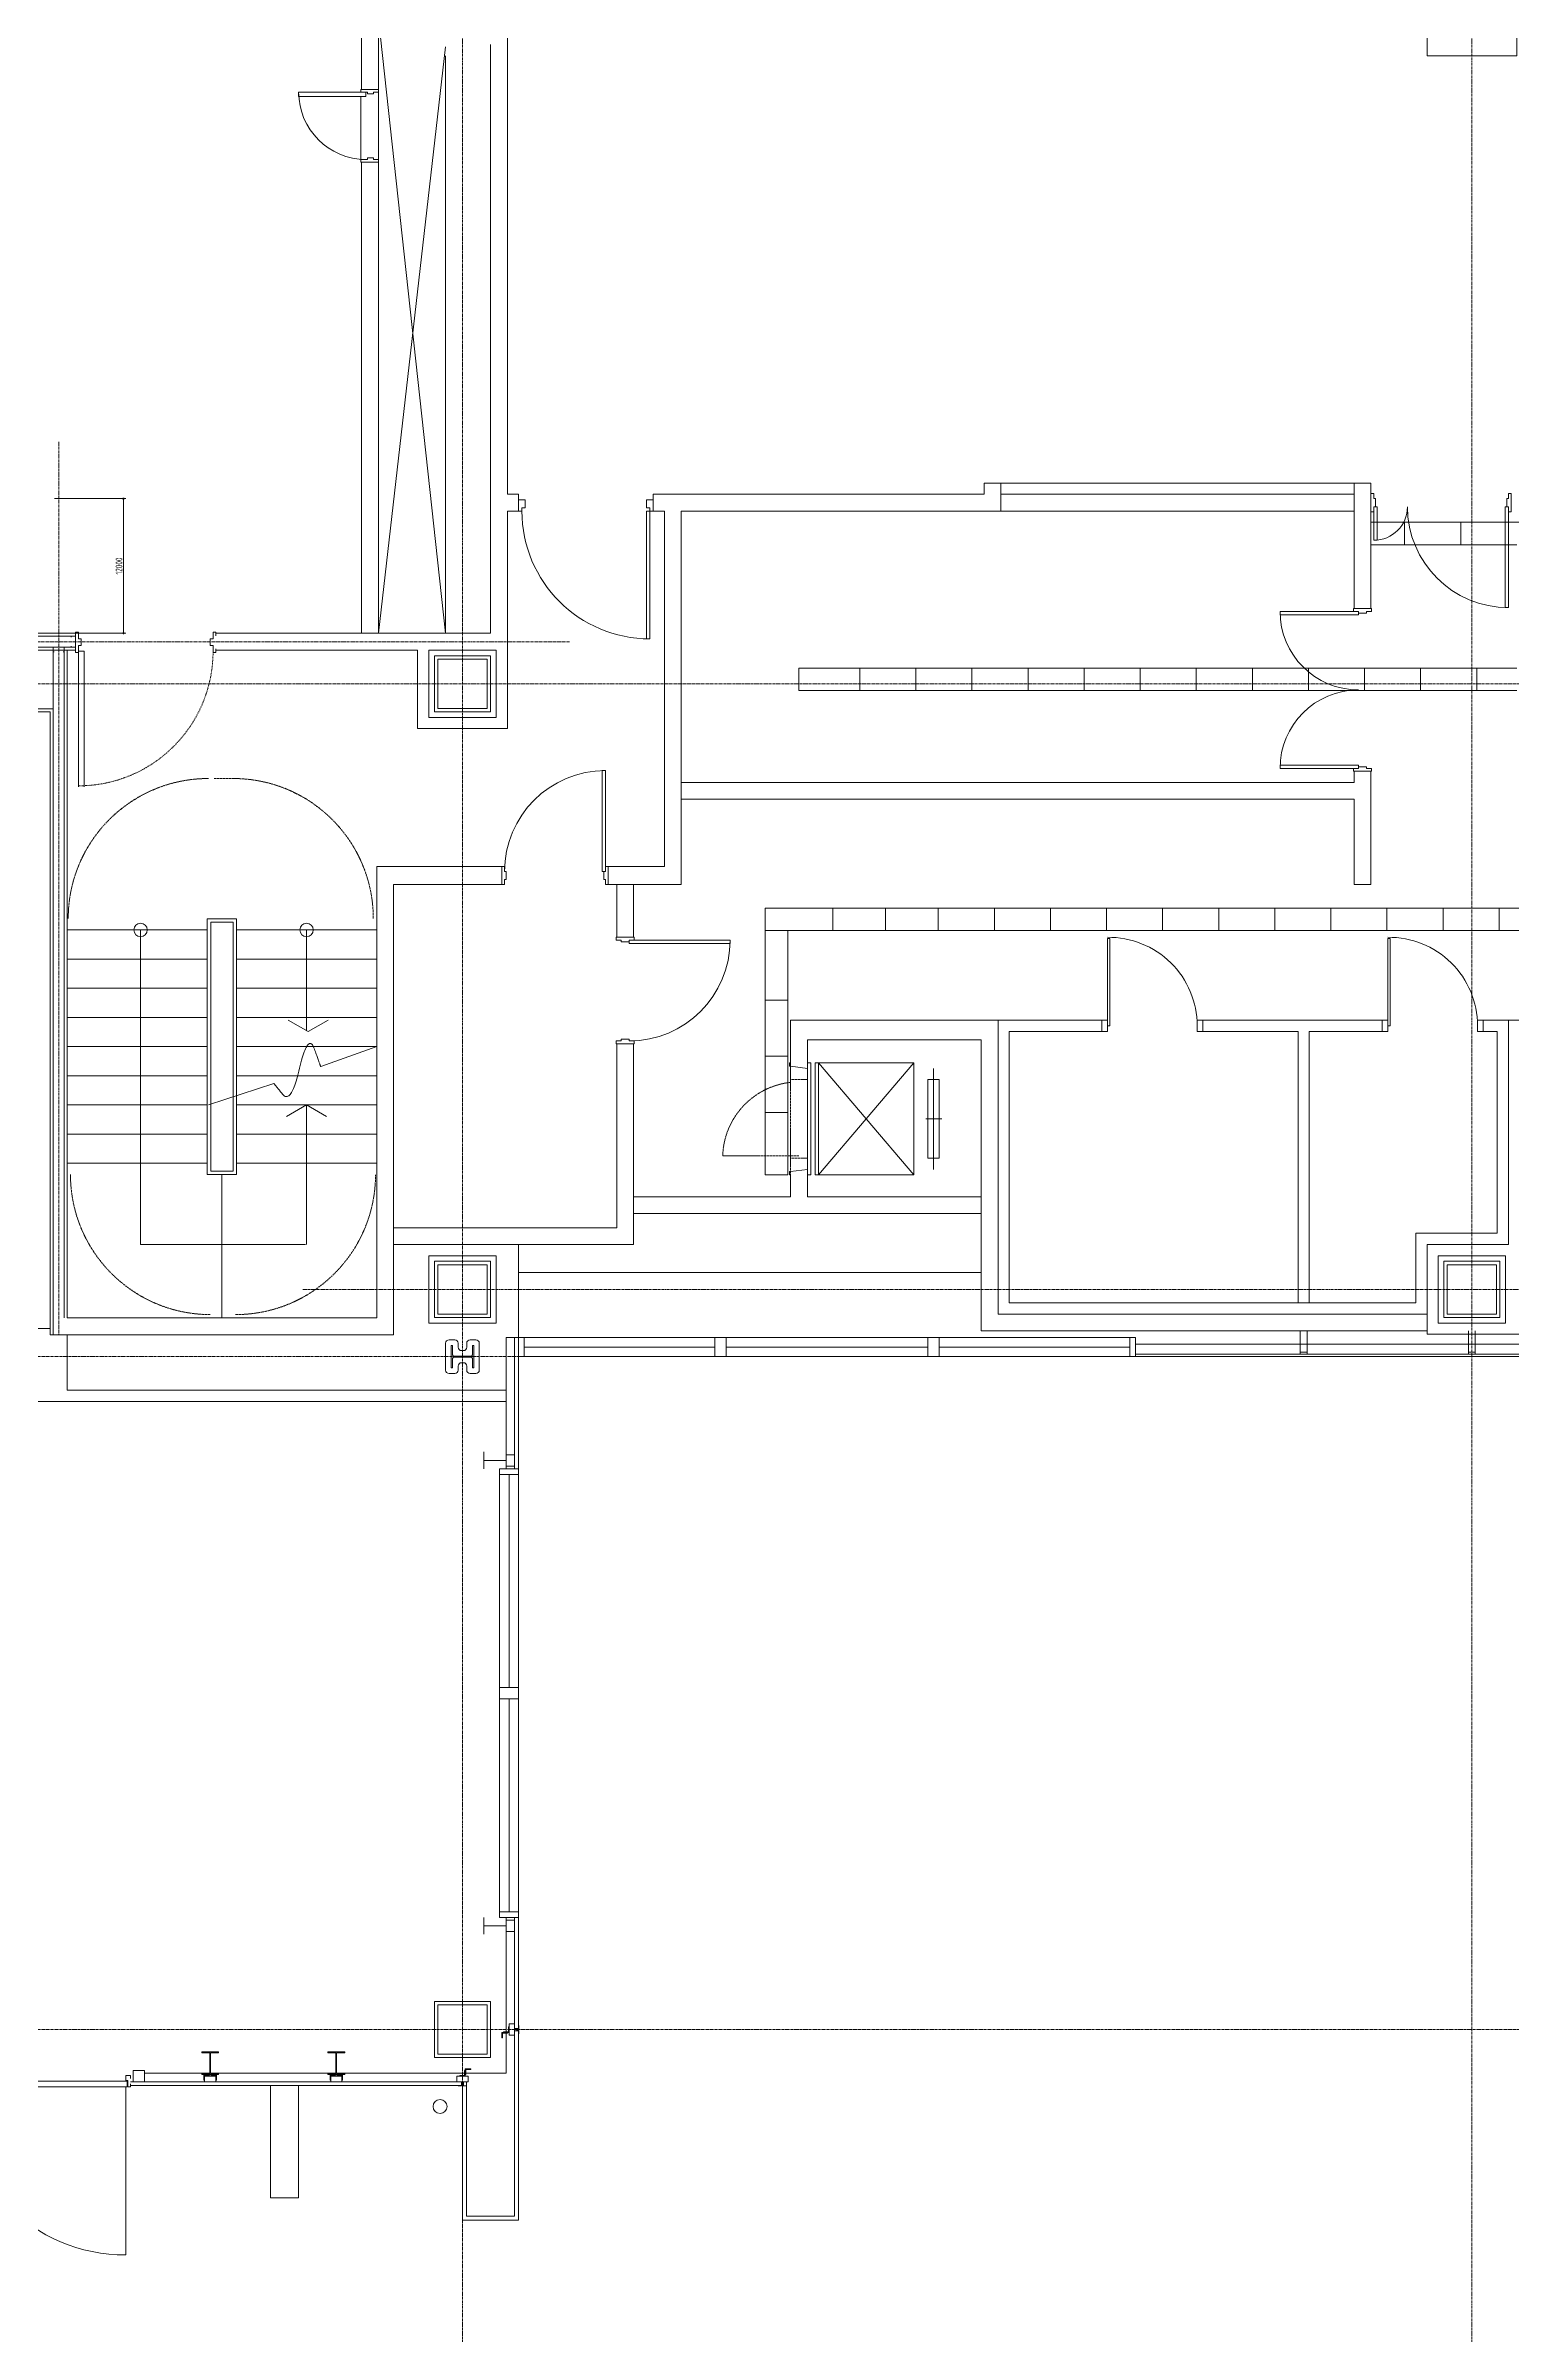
# Model space of a CAD drawing. Extents: x 73996 to 686888, y -9729 to 263202.
# Drawn here: x 513210 to 526276, y 178486 to 198891 of the extents above; entities that cross this region are included whole.
import ezdxf

# ---------------------------------------------------------------- set-up
doc = ezdxf.new("R2010")
doc.units = 0
doc.header["$LTSCALE"] = 20
for name, pattern in [('Data Center Layout_L20$0$CENTER', [2, 1.25, -0.25, 0.25, -0.25]), ('Data Center Layout_L20$0$HIDDENK1', [0.334, 0.167, -0.167]), ('Data Center Layout_L20$0$HIDDENK2', [0.5, 0.25, -0.25])]:
    doc.linetypes.add(name, pattern=pattern)
for name, color, linetype, lineweight in [('Data Center Layout_L20$0$ARC', 252, 'Continuous', 0), ('Data Center Layout_L20$0$H-SIN', 252, 'Data Center Layout_L20$0$CENTER', 9), ('Data Center Layout_L20$0$K-SIN', 252, 'Data Center Layout_L20$0$CENTER', 9), ('Data Center Layout_L20$0$STEEL1', 252, 'Continuous', 0), ('Data Center Layout_L20$0$SUGATA3', 252, 'Continuous', 0)]:
    doc.layers.add(name, color=color, linetype=linetype, lineweight=lineweight)
doc.layers.add('Data Center Layout_L20$0$MACHINE-DIM', color=252, linetype='Continuous')
doc.styles.add('Data Center Layout_L20$0$dim-txt', font='isocp.shx', dxfattribs={"width": 0.7, "bigfont": 'chineset.shx'})
doc.dimstyles.new('Data Center Layout_L20$0$ARCH-dim-200MM', dxfattribs={"dimscale": 200, "dimtxt": 0.3, "dimasz": 0.1, "dimexe": 0.1, "dimexo": 0.1, "dimgap": 0.05, "dimtad": 1, "dimdec": 0, "dimlfac": 10, "dimdsep": 46, "dimtxsty": 'Data Center Layout_L20$0$dim-txt', "dimblk": 'Data Center Layout_L20$0$_Dot', "dimcen": 2, "dimclrd": 256, "dimclre": 256, "dimclrt": 256, "dimadec": 0, "dimazin": 0, "dimtfac": 0.8, "dimtdec": 1, "dimtix": 1, "dimtmove": 2, "dimatfit": 3, "dimldrblk": 'Data Center Layout_L20$0$_ArchTick', "dimfxl": 1, "dimtvp": 1, "dimtolj": 1, "dimlwd": 13, "dimlwe": 9, "dimarcsym": 0})

# ---------------------------------------------------------------- blocks, each defined once
blk = doc.blocks.new('Data Center Layout_L20$0$_Dot')
at = {"layer": 'Data Center Layout_L20$0$MACHINE-DIM', "color": 0, "lineweight": -2}
blk.add_line((-0.5, 0), (-1, 0), dxfattribs=at)
at = {"layer": 'Data Center Layout_L20$0$MACHINE-DIM', "color": 0, "const_width": 0.5}
blk.add_lwpolyline([(-0.25, 0, 1), (0.25, 0, 1)], format="xyb", close=True, dxfattribs=at)
blk = doc.blocks.new('*D106')
at = {"layer": 'Data Center Layout_L20$0$STEEL1', "lineweight": 9, "transparency": 16777216}
for p, q in [((555304, 161696), (555938, 161696)), ((555304, 160496), (555938, 160496))]:
    blk.add_line(p, q, dxfattribs=at)
at = {"layer": 'Data Center Layout_L20$0$STEEL1', "lineweight": 13, "transparency": 16777216}
blk.add_line((555918, 161676), (555918, 160516), dxfattribs=at)
at = {"layer": 'DEFPOINTS', "color": 0, "transparency": 16777216}
for p in [(555284, 161696), (555284, 160496), (555918, 160496)]:
    blk.add_point(p, dxfattribs=at)
at = {"layer": 'Data Center Layout_L20$0$STEEL1', "lineweight": 13, "transparency": 16777216, "xscale": 20, "yscale": 20, "zscale": 20}
for p, rotation in [((555918, 161696), 90), ((555918, 160496), 270)]:
    blk.add_blockref('Data Center Layout_L20$0$_Dot', p, dxfattribs=dict(at, rotation=rotation))
at = {"layer": 'Data Center Layout_L20$0$STEEL1', "transparency": 16777216, "insert": (555878, 161096), "char_height": 60, "attachment_point": 5, "rotation": 90, "style": 'Data Center Layout_L20$0$dim-txt'}
blk.add_mtext('\\A1;12000', dxfattribs=at)
blk = doc.blocks.new('Data Center Layout_L20$0$_ArchTick')
at = {"layer": 'Data Center Layout_L20$0$MACHINE-DIM', "color": 0, "const_width": 0.15}
blk.add_lwpolyline([(-0.5, -0.5), (0.5, 0.5)], dxfattribs=at)
blk = doc.blocks.new('Data Center Layout_L20$0$A$C80dc7663')
at = {"layer": 'Data Center Layout_L20$0$ARC'}
for p, q in [((559340.24, 171645.59), (559340.24, 161735.59)), ((558040.24, 165973.59), (558040.24, 165345.59)), ((558190.24, 165973.59), (558190.24, 165345.59)), ((558190.24, 165973.59), (558790.24, 160495.59)), ((558790.24, 165723.49), (558190.24, 160495.59)), ((559190.24, 165745.59), (559190.24, 160495.59)), ((558790.24, 165645.59), (558790.24, 160495.59)), ((558190.24, 165345.59), (558040.24, 165345.59)), ((558192.74, 165320.59), (558192.74, 164720.59)), ((558034.74, 164720.59), (558034.74, 165280.59)), ((558190.24, 164695.59), (558040.24, 164695.59)), ((558040.24, 164695.59), (558040.24, 160495.59)), ((558190.24, 164695.59), (558190.24, 160495.59)), ((563590.24, 161835.59), (563590.24, 161735.59)), ((563740.24, 161835.59), (566890.24, 161835.59)), ((563740.24, 161835.59), (563740.24, 161585.59)), ((566890.24, 161835.59), (566890.24, 160715.59)), ((567040.24, 161835.59), (567040.24, 160715.59)), ((566890.24, 161735.59), (563740.24, 161735.59)), ((567040.24, 161600.59), (567040.24, 161720.59)), ((559340.24, 161585.59), (559340.24, 159645.59)), ((560740.24, 161585.59), (560740.24, 158415.59)), ((560890.24, 161585.59), (560890.24, 158255.59)), ((566890.24, 161585.59), (563740.24, 161585.59)), ((567040.24, 161485.59), (568540.24, 161485.59)), ((567040.24, 161285.59), (567040.24, 161485.59)), ((567340.24, 161285.59), (567340.24, 161485.59)), ((567840.24, 161285.59), (567840.24, 161485.59)), ((567040.24, 161285.59), (568340.24, 161285.59)), ((555491.54, 160470.59), (554815.24, 160470.59)), ((555491.54, 160505.59), (555516.54, 160505.59)), ((555491.54, 160325.59), (555491.54, 160505.59)), ((555491.54, 160495.59), (555491.54, 160345.59)), ((555516.54, 160445.59), (555516.54, 160505.59)), ((555516.54, 160445.59), (555541.54, 160445.59)), ((555541.54, 160385.59), (555541.54, 160445.59)), ((556716.54, 160445.59), (556691.54, 160445.59)), ((556691.54, 160385.59), (556691.54, 160445.59)), ((556716.54, 160445.59), (556716.54, 160505.59)), ((556741.54, 160505.59), (556716.54, 160505.59)), ((556741.54, 160473.59), (556741.54, 160505.59)), ((556741.54, 160495.59), (559190.24, 160495.59)), ((555491.54, 160370.59), (554780.24, 160370.59)), ((554780.24, 160345.59), (555491.54, 160345.59)), ((555290.24, 160370.59), (555290.24, 154240.59)), ((555390.24, 160370.59), (555390.24, 154390.59)), ((555415.24, 160345.59), (555415.24, 154390.59)), ((555491.54, 160325.59), (555516.54, 160325.59)), ((555516.54, 160385.59), (555541.54, 160385.59)), ((555516.54, 160325.59), (555516.54, 160385.59)), ((555516.54, 160375.59), (555516.54, 159125.59)), ((555566.54, 160335.59), (555516.54, 160335.59)), ((555566.54, 160335.59), (555566.54, 159126.55)), ((556716.54, 160385.59), (556691.54, 160385.59)), ((556716.54, 160325.59), (556716.54, 160385.59)), ((556741.54, 160325.59), (556716.54, 160325.59)), ((556741.54, 160325.59), (556741.54, 160357.59)), ((556741.54, 160345.59), (558540.24, 160345.59)), ((558540.24, 159645.59), (558540.24, 160345.59)), ((568340.24, 160184.77), (561940.24, 160184.77)), ((561940.24, 159984.77), (561940.24, 160184.77)), ((562482.81, 159984.77), (562482.81, 160184.77)), ((562982.81, 159984.77), (562982.81, 160184.77)), ((563482.81, 159984.77), (563482.81, 160184.77)), ((563982.81, 159984.77), (563982.81, 160184.77)), ((564482.81, 159984.77), (564482.81, 160184.77)), ((564982.81, 159984.77), (564982.81, 160184.77)), ((565482.81, 159984.77), (565482.81, 160184.77)), ((565982.81, 159984.77), (565982.81, 160184.77)), ((566482.81, 159984.77), (566482.81, 160184.77)), ((566982.81, 159984.77), (566982.81, 160184.77)), ((567482.81, 159984.77), (567482.81, 160184.77)), ((567982.81, 159984.77), (567982.81, 160184.77)), ((561940.24, 159984.77), (568340.24, 159984.77)), ((555265.24, 159795.59), (554790.24, 159795.59)), ((555290.24, 159820.59), (554815.24, 159820.59)), ((555265.24, 159795.59), (555265.24, 154240.59)), ((558540.24, 159645.59), (559280.24, 159645.59)), ((559340.24, 159645.59), (558540.24, 159645.59)), ((566890.24, 159265.59), (566890.24, 159165.59)), ((567040.24, 159265.59), (567040.24, 158255.59)), ((566890.24, 159015.59), (566890.24, 158255.59)), ((558175.24, 158415.59), (558175.24, 154390.59)), ((559290.24, 158415.59), (558175.24, 158415.59)), ((559290.24, 158275.59), (559290.24, 158395.59)), ((560240.24, 158415.59), (560240.24, 158255.59)), ((560740.24, 158415.59), (560240.24, 158415.59)), ((558325.24, 158255.59), (558325.24, 154240.59)), ((559290.24, 158255.59), (558325.24, 158255.59)), ((560890.24, 158255.59), (560240.24, 158255.59)), ((560315.24, 158255.59), (560315.24, 157785.59)), ((560465.24, 158255.59), (560465.24, 157785.59)), ((566890.24, 158255.59), (567040.24, 158255.59)), ((575853.01, 158045.59), (561640.24, 158045.59)), ((561640.24, 155665.59), (561640.24, 158045.59)), ((562242.5, 157845.59), (562242.5, 158045.59)), ((562712.65, 158045.59), (562712.65, 157845.59)), ((563182.81, 157845.59), (563182.81, 158045.59)), ((563682.81, 157845.59), (563682.81, 158045.59)), ((564182.81, 157845.59), (564182.81, 158045.59)), ((564682.81, 157845.59), (564682.81, 158045.59)), ((565182.81, 157845.59), (565182.81, 158045.59)), ((565682.81, 157845.59), (565682.81, 158045.59)), ((566182.81, 157845.59), (566182.81, 158045.59)), ((566682.81, 157845.59), (566682.81, 158045.59)), ((567182.81, 157845.59), (567182.81, 158045.59)), ((567682.81, 157845.59), (567682.81, 158045.59)), ((568182.81, 157845.59), (568182.81, 158045.59)), ((560465.24, 157785.59), (560315.24, 157785.59)), ((561640.24, 157845.59), (575653.01, 157845.59)), ((561840.24, 155665.59), (561840.24, 157845.59)), ((561640.24, 157223.5), (561840.24, 157223.5)), ((561640.24, 157223.5), (561840.24, 157223.5)), ((561865.24, 157045.59), (564640.24, 157045.59)), ((563815.24, 156945.59), (564640.24, 156945.59)), ((564640.24, 157045.59), (564640.24, 156945.59)), ((565540.24, 157045.59), (565540.24, 156945.59)), ((565540.24, 157045.59), (567140.24, 157045.59)), ((565540.24, 156945.59), (566390.24, 156945.59)), ((566490.24, 156945.59), (566490.24, 154525.59)), ((566490.24, 156945.59), (567140.24, 156945.59)), ((567140.24, 156945.59), (567140.24, 157045.59)), ((568040.24, 156945.59), (568040.24, 157045.59)), ((568040.24, 157045.59), (568840.24, 157045.59)), ((568040.24, 156945.59), (568165.24, 156945.59)), ((568165.24, 156945.59), (568165.24, 155145.59)), ((568265.24, 157045.59), (568265.24, 155045.59)), ((560315.24, 156835.59), (560315.24, 155195.59)), ((560330.24, 156835.59), (560450.24, 156835.59)), ((560465.24, 156835.59), (560465.24, 155045.59)), ((561640.24, 156723.5), (561840.24, 156723.5)), ((562015.24, 156665.59), (562015.24, 155665.59)), ((562015.24, 155715.59), (562015.24, 156615.59)), ((562115.24, 156665.59), (562965.24, 155665.59)), ((562965.24, 156665.59), (562115.24, 155665.59)), ((561640.24, 156223.5), (561840.24, 156223.5)), ((561840.24, 155665.59), (561640.24, 155665.59)), ((558325.24, 155195.59), (560315.24, 155195.59)), ((567440.24, 155145.59), (568165.24, 155145.59)), ((567440.24, 154525.59), (567440.24, 155145.59)), ((558325.24, 155045.59), (559440.24, 155045.59)), ((558325.24, 155045.59), (560465.24, 155045.59)), ((559440.24, 153045.59), (559440.24, 155045.59)), ((567540.24, 155045.59), (568265.24, 155045.59)), ((567540.24, 154245.59), (567540.24, 155045.59)), ((563565.24, 154795.59), (559440.24, 154795.59)), ((563565.24, 154795.59), (559440.24, 154795.59)), ((555265.24, 154295.59), (554790.24, 154295.59)), ((558175.24, 154390.59), (555415.24, 154390.59)), ((566470.24, 154275.59), (566410.24, 154275.59)), ((566410.24, 154275.59), (566410.24, 154066.59)), ((566470.24, 154275.59), (566470.24, 154066.59)), ((567910.24, 154275.59), (567910.24, 154066.59)), ((567970.24, 154275.59), (567970.24, 154066.59)), ((558325.24, 154240.59), (555265.24, 154240.59)), ((555415.24, 154240.59), (555415.24, 153745.59)), ((558790.24, 154165.59), (558790.24, 153925.59)), ((558820.24, 154195.59), (558872.24, 154195.59)), ((558840.24, 154145.59), (558840.24, 153945.59)), ((558840.24, 154145.59), (558852.24, 154145.59)), ((558852.24, 154145.59), (558852.24, 154062.59)), ((558902.24, 154165.59), (558902.24, 154129.59)), ((558932.24, 154099.59), (558948.24, 154099.59)), ((558978.24, 154165.59), (558978.24, 154129.59)), ((559008.24, 154195.59), (559060.24, 154195.59)), ((559028.24, 154145.59), (559028.24, 154062.59)), ((559028.24, 154145.59), (559040.24, 154145.59)), ((559040.24, 154145.59), (559040.24, 153945.59)), ((559090.24, 154165.59), (559090.24, 153925.59)), ((559330.24, 153045.59), (559330.24, 154215.59)), ((559440.24, 154215.59), (559330.24, 154215.59)), ((559440.24, 154215.59), (559330.24, 154215.59)), ((559405.24, 153045.59), (559405.24, 154215.59)), ((559440.24, 154215.59), (564940.24, 154215.59)), ((559490.24, 154215.59), (559490.24, 154045.59)), ((559490.24, 154130.59), (561190.24, 154130.59)), ((561190.24, 154215.59), (561190.24, 154045.59)), ((561290.24, 154215.59), (561290.24, 154045.59)), ((561290.24, 154130.59), (563090.24, 154130.59)), ((563090.24, 154215.59), (563090.24, 154045.59)), ((563190.24, 154215.59), (563190.24, 154045.59)), ((563190.24, 154130.59), (564890.24, 154130.59)), ((564890.24, 154215.59), (564890.24, 154045.59)), ((564940.24, 154215.59), (564940.24, 154045.59)), ((564940.24, 154155.59), (577430.24, 154155.59)), ((566470.24, 154155.59), (566410.24, 154155.59)), ((566470.24, 154085.59), (566410.24, 154085.59)), ((566470.24, 154066.59), (566410.24, 154066.59)), ((568415.24, 154245.59), (567540.24, 154245.59)), ((567910.24, 154155.59), (567970.24, 154155.59)), ((567910.24, 154085.59), (567970.24, 154085.59)), ((567910.24, 154066.59), (567970.24, 154066.59)), ((558820.24, 153895.59), (558872.24, 153895.59)), ((558840.24, 153945.59), (558852.24, 153945.59)), ((558852.24, 154028.59), (558852.24, 153945.59)), ((558865.24, 154049.59), (559015.24, 154049.59)), ((558865.24, 154041.59), (559015.24, 154041.59)), ((558902.24, 153961.59), (558902.24, 153925.59)), ((558932.24, 153991.59), (558948.24, 153991.59)), ((558978.24, 153961.59), (558978.24, 153925.59)), ((559008.24, 153895.59), (559060.24, 153895.59)), ((559028.24, 154028.59), (559028.24, 153945.59)), ((559028.24, 153945.59), (559040.24, 153945.59)), ((559440.24, 154045.59), (564940.24, 154045.59)), ((577540.24, 154045.59), (564940.24, 154045.59)), ((559330.24, 153745.59), (555415.24, 153745.59)), ((555265.24, 153645.59), (554790.24, 153645.59)), ((559330.24, 153645.59), (555265.24, 153645.59)), ((559130.24, 153045.59), (559130.24, 153195.59)), ((559330.24, 153120.59), (559130.24, 153120.59)), ((559270.24, 153045.59), (559440.24, 153045.59)), ((559270.24, 153045.59), (559440.24, 153045.59)), ((559270.24, 153045.59), (559440.24, 153045.59)), ((559270.24, 149045.59), (559270.24, 153045.59)), ((559330.24, 153045.59), (559330.24, 153195.59)), ((559440.24, 149045.59), (559440.24, 153045.59)), ((559270.24, 152995.59), (559440.24, 152995.59)), ((559355.24, 151095.59), (559355.24, 152995.59)), ((559270.24, 151095.59), (559440.24, 151095.59)), ((559270.24, 150995.59), (559440.24, 150995.59)), ((559355.24, 149095.59), (559355.24, 150995.59)), ((559130.24, 149045.59), (559130.24, 148895.59)), ((559130.24, 149045.59), (559130.24, 148895.59)), ((559330.24, 148970.59), (559130.24, 148970.59)), ((559330.24, 148970.59), (559130.24, 148970.59)), ((559270.24, 149095.59), (559440.24, 149095.59)), ((559270.24, 149095.59), (559440.24, 149095.59)), ((559270.24, 149045.59), (559440.24, 149045.59)), ((559270.24, 149045.59), (559440.24, 149045.59)), ((559330.24, 149045.59), (559330.24, 148895.59)), ((559330.24, 149045.59), (559330.24, 148895.59)), ((559405.24, 149045.59), (559405.24, 146380.59)), ((555940.24, 146035.59), (555940.24, 147535.59)), ((558975.24, 147580.59), (555980.24, 147580.59)), ((558940.24, 147545.59), (555980.24, 147545.59)), ((558940.24, 147545.59), (558390.24, 147545.59)), ((558940.24, 146345.59), (558940.24, 147545.59)), ((558975.24, 146380.59), (558975.24, 147580.59)), ((559440.24, 146345.59), (558940.24, 146345.59)), ((559405.24, 146380.59), (558975.24, 146380.59))]:
    blk.add_line(p, q, dxfattribs=at)
at = {"layer": 'Data Center Layout_L20$0$ARC', "linetype": 'Continuous'}
for p, q in [((563740.24, 161835.59), (563590.24, 161835.59)), ((567040.24, 161835.59), (566890.24, 161835.59)), ((559440.24, 161735.59), (559340.24, 161735.59)), ((559440.24, 161735.59), (559340.24, 161735.59)), ((559440.24, 161735.59), (559440.24, 161585.59)), ((560640.24, 161735.59), (560640.24, 161585.59)), ((563590.24, 161735.59), (560640.24, 161735.59)), ((559470.24, 161585.59), (559340.24, 161585.59)), ((559440.24, 161585.59), (559340.24, 161585.59)), ((560580.24, 161585.59), (560580.24, 160445.59)), ((560610.24, 161585.59), (560580.24, 161585.59)), ((560610.24, 160445.59), (560610.24, 161585.59)), ((560740.24, 161585.59), (560640.24, 161585.59)), ((563740.24, 161585.59), (560890.24, 161585.59)), ((567040.24, 160715.59), (566890.24, 160715.59)), ((555491.54, 160495.59), (554790.24, 160495.59)), ((566890.24, 159165.59), (560890.24, 159165.59)), ((567040.24, 159265.59), (566890.24, 159265.59)), ((566890.24, 159015.59), (560890.24, 159015.59)), ((561865.24, 157045.59), (561865.24, 156665.59)), ((563715.24, 154425.59), (563715.24, 157045.59)), ((563815.24, 154525.59), (563815.24, 156945.59)), ((566390.24, 154525.59), (566390.24, 156945.59)), ((562015.24, 156615.59), (562015.24, 156870.59)), ((562015.24, 156870.59), (563565.24, 156870.59)), ((563565.24, 154275.59), (563565.24, 156870.59)), ((561865.24, 156635.59), (562015.24, 156615.59)), ((562015.24, 156615.59), (562015.24, 156615.59)), ((563140.24, 156615.59), (563140.24, 155715.59)), ((563071.24, 156165.59), (563215.24, 156165.59)), ((561865.24, 155695.59), (562015.24, 155715.59)), ((561865.24, 155665.59), (561865.24, 155470.59)), ((560465.24, 155470.59), (561865.24, 155470.59)), ((560465.24, 155320.59), (563565.24, 155320.59)), ((562015.24, 155470.59), (563565.24, 155470.59)), ((563815.24, 154525.59), (567440.24, 154525.59)), ((563565.24, 154275.59), (567540.24, 154275.59)), ((563715.24, 154425.59), (567540.24, 154425.59)), ((577519.24, 154066.59), (564940.24, 154066.59)), ((559270.24, 153045.59), (559440.24, 153045.59)), ((559270.24, 149045.59), (559440.24, 149045.59)), ((559270.24, 149045.59), (559440.24, 149045.59)), ((559440.24, 146345.59), (559440.24, 149045.59))]:
    blk.add_line(p, q, dxfattribs=at)
at = {"layer": 'Data Center Layout_L20$0$ARC', "linetype": 'Data Center Layout_L20$0$HIDDENK1'}
for p, q in [((561865.24, 156665.59), (561865.24, 155665.59)), ((562015.24, 156515.59), (561865.24, 156515.59)), ((562015.24, 156665.59), (562015.24, 155665.59)), ((561940.24, 155835.59), (561260.54, 155835.59)), ((562015.24, 155815.59), (561865.24, 155815.59))]:
    blk.add_line(p, q, dxfattribs=at)
at = {"layer": 'Data Center Layout_L20$0$ARC'}
for points in [[(568340.24, 166105.59), (568340.24, 165645.59), (567540.24, 165645.59), (567540.24, 166445.59)], [(558160.74, 164695.59), (558192.74, 164695.59), (558192.74, 164720.59), (558147.74, 164720.59), (558147.74, 164735.59), (558092.74, 164735.59), (558092.74, 164720.59), (558034.74, 164720.59), (558034.74, 164695.59), (558066.74, 164695.59)], [(567040.24, 161741.59), (567065.24, 161741.59), (567065.24, 161696.59), (567080.24, 161696.59), (567080.24, 161624.59), (567065.24, 161624.59), (567065.24, 161579.59), (567040.24, 161579.59), (567040.24, 161741.59)], [(568290.24, 161741.59), (568265.24, 161741.59), (568265.24, 161696.59), (568250.24, 161696.59), (568250.24, 161624.59), (568265.24, 161624.59), (568265.24, 161579.59), (568290.24, 161579.59), (568290.24, 161741.59)], [(567046.24, 160715.59), (567046.24, 160690.59), (567001.24, 160690.59), (567001.24, 160675.59), (566929.24, 160675.59), (566929.24, 160690.59), (566884.24, 160690.59), (566884.24, 160715.59), (567046.24, 160715.59)], [(555451.54, 160460.59), (555451.54, 160470.59), (555491.54, 160470.59), (555491.54, 160370.59), (555451.54, 160370.59), (555451.54, 160380.59)], [(555300.24, 160330.59), (555290.24, 160330.59), (555290.24, 160370.59), (555390.24, 160370.59), (555390.24, 160330.59), (555380.24, 160330.59)], [(567046.24, 159265.59), (567046.24, 159290.59), (567001.24, 159290.59), (567001.24, 159305.59), (566929.24, 159305.59), (566929.24, 159290.59), (566884.24, 159290.59), (566884.24, 159265.59), (567046.24, 159265.59)], [(559290.24, 158254.59), (559315.24, 158254.59), (559315.24, 158299.59), (559330.24, 158299.59), (559330.24, 158371.59), (559315.24, 158371.59), (559315.24, 158416.59), (559290.24, 158416.59), (559290.24, 158254.59)], [(560240.24, 158254.59), (560215.24, 158254.59), (560215.24, 158299.59), (560200.24, 158299.59), (560200.24, 158371.59), (560215.24, 158371.59), (560215.24, 158416.59), (560240.24, 158416.59), (560240.24, 158254.59)], [(560309.24, 157785.59), (560309.24, 157760.59), (560354.24, 157760.59), (560354.24, 157745.59), (560426.24, 157745.59), (560426.24, 157760.59), (560471.24, 157760.59), (560471.24, 157785.59), (560309.24, 157785.59)], [(560309.24, 156835.59), (560309.24, 156860.59), (560354.24, 156860.59), (560354.24, 156875.59), (560426.24, 156875.59), (560426.24, 156860.59), (560471.24, 156860.59), (560471.24, 156835.59), (560309.24, 156835.59)], [(559442.24, 148083.09), (559442.24, 148053.09), (559426.24, 148053.09), (559426.24, 148038.09), (559442.24, 148038.09), (559442.24, 148008.09)], [(555980.24, 147560.59), (555980.24, 147535.59), (555955.24, 147535.59), (555955.24, 147590.59), (555940.24, 147590.59), (555940.24, 147635.59), (555980.24, 147635.59), (555980.24, 147610.59)], [(558902.74, 147543.59), (558932.74, 147543.59), (558932.74, 147559.59), (558947.74, 147559.59), (558947.74, 147543.59), (558977.74, 147543.59)]]:
    blk.add_lwpolyline(points, dxfattribs=at)
at = {"layer": 'Data Center Layout_L20$0$ARC', "linetype": 'Continuous'}
for points in [[(558079.74, 165320.59), (558079.74, 165280.59), (557479.74, 165280.59), (557479.74, 165320.59)], [(559440.24, 161585.59), (559470.24, 161585.59), (559470.24, 161615.59), (559500.24, 161615.59), (559500.24, 161685.59), (559440.24, 161685.59)], [(560640.24, 161585.59), (560610.24, 161585.59), (560610.24, 161615.59), (560580.24, 161615.59), (560580.24, 161685.59), (560640.24, 161685.59)], [(563190.24, 156515.59), (563190.24, 155815.59), (563090.24, 155815.59), (563090.24, 156515.59), (563190.24, 156515.59)], [(557227.74, 147545.59), (557227.74, 146545.59), (557477.74, 146545.59), (557477.74, 147545.59)]]:
    blk.add_lwpolyline(points, close=True, dxfattribs=at)
at = {"layer": 'Data Center Layout_L20$0$ARC'}
for points in [[(558160.74, 165345.59), (558192.74, 165345.59), (558192.74, 165320.59), (558147.74, 165320.59), (558147.74, 165305.59), (558092.74, 165305.59), (558092.74, 165320.59), (558034.74, 165320.59), (558034.74, 165345.59), (558066.74, 165345.59)], [(567065.24, 161324.59), (567095.24, 161324.59), (567095.24, 161624.59), (567065.24, 161624.59)], [(568265.24, 160724.59), (568235.24, 160724.59), (568235.24, 161624.59), (568265.24, 161624.59)], [(566229.24, 160690.59), (566229.24, 160660.59), (566929.24, 160660.59), (566929.24, 160690.59)], [(558640.24, 160345.59), (559240.24, 160345.59), (559240.24, 159745.59), (558640.24, 159745.59)], [(558690.24, 159795.59), (558690.24, 160295.59), (559190.24, 160295.59), (559190.24, 159795.59)], [(558720.24, 159825.59), (558720.24, 160265.59), (559160.24, 160265.59), (559160.24, 159825.59)], [(560215.24, 159271.59), (560185.24, 159271.59), (560185.24, 158371.59), (560215.24, 158371.59)], [(566229.24, 159290.59), (566229.24, 159320.59), (566929.24, 159320.59), (566929.24, 159290.59)], [(561326.24, 157760.59), (561326.24, 157730.59), (560426.24, 157730.59), (560426.24, 157760.59)], [(562045.24, 155665.59), (562045.24, 156665.59), (562015.24, 156665.59), (562015.24, 155665.59)], [(562115.24, 155665.59), (562115.24, 156665.59), (562085.24, 156665.59), (562085.24, 155665.59)], [(562115.24, 156665.59), (562965.24, 156665.59), (562965.24, 155665.59), (562115.24, 155665.59), (562115.24, 156665.59)], [(558640.24, 154945.59), (559240.24, 154945.59), (559240.24, 154345.59), (558640.24, 154345.59)], [(558690.24, 154395.59), (558690.24, 154895.59), (559190.24, 154895.59), (559190.24, 154395.59)], [(567640.24, 154945.59), (568240.24, 154945.59), (568240.24, 154345.59), (567640.24, 154345.59)], [(567690.24, 154395.59), (567690.24, 154895.59), (568190.24, 154895.59), (568190.24, 154395.59)], [(558720.24, 154425.59), (558720.24, 154865.59), (559160.24, 154865.59), (559160.24, 154425.59)], [(567720.24, 154425.59), (567720.24, 154865.59), (568160.24, 154865.59), (568160.24, 154425.59)], [(559330.24, 153070.59), (559405.24, 153070.59), (559405.24, 153170.59), (559330.24, 153170.59)], [(559330.24, 149020.59), (559405.24, 149020.59), (559405.24, 148920.59), (559330.24, 148920.59)], [(559330.24, 149020.59), (559405.24, 149020.59), (559405.24, 148920.59), (559330.24, 148920.59)], [(558690.24, 147795.59), (558690.24, 148295.59), (559190.24, 148295.59), (559190.24, 147795.59)], [(558720.24, 147825.59), (558720.24, 148265.59), (559160.24, 148265.59), (559160.24, 147825.59)], [(559340.24, 148020.59), (559290.24, 148020.59), (559290.24, 147970.59), (559296.24, 147970.59), (559296.24, 148014.59), (559340.24, 148014.59)], [(559355.24, 148070.59), (559355.24, 148020.59), (559305.24, 148020.59), (559305.24, 148026.59), (559349.24, 148026.59), (559349.24, 148070.59)], [(559355.24, 148095.59), (559355.24, 147995.59), (559405.24, 147995.59), (559405.24, 148095.59)], [(559440.24, 148055.59), (559440.24, 148035.59), (559405.24, 148035.59), (559405.24, 148055.59)], [(556765.24, 147645.59), (556615.24, 147645.59), (556615.24, 147654.59), (556687.24, 147654.59), (556687.24, 147836.59), (556615.24, 147836.59), (556615.24, 147845.59), (556765.24, 147845.59), (556765.24, 147836.59), (556693.24, 147836.59), (556693.24, 147654.59), (556765.24, 147654.59)], [(557890.24, 147645.59), (557740.24, 147645.59), (557740.24, 147654.59), (557812.24, 147654.59), (557812.24, 147836.59), (557740.24, 147836.59), (557740.24, 147845.59), (557890.24, 147845.59), (557890.24, 147836.59), (557818.24, 147836.59), (557818.24, 147654.59), (557890.24, 147654.59)], [(555950.24, 147535.59), (554440.24, 147535.59), (554440.24, 147585.59), (555950.24, 147585.59)], [(556105.24, 147680.59), (556005.24, 147680.59), (556005.24, 147580.59), (556105.24, 147580.59)], [(556634.24, 147595.59), (556634.24, 147645.59), (556684.24, 147645.59), (556684.24, 147639.59), (556640.24, 147639.59), (556640.24, 147595.59)], [(556740.24, 147630.59), (556640.24, 147630.59), (556640.24, 147580.59), (556740.24, 147580.59)], [(556746.24, 147595.59), (556746.24, 147645.59), (556696.24, 147645.59), (556696.24, 147639.59), (556740.24, 147639.59), (556740.24, 147595.59)], [(557759.24, 147595.59), (557759.24, 147645.59), (557809.24, 147645.59), (557809.24, 147639.59), (557765.24, 147639.59), (557765.24, 147595.59)], [(557865.24, 147630.59), (557765.24, 147630.59), (557765.24, 147580.59), (557865.24, 147580.59)], [(557871.24, 147595.59), (557871.24, 147645.59), (557821.24, 147645.59), (557821.24, 147639.59), (557865.24, 147639.59), (557865.24, 147595.59)], [(558890.24, 147630.59), (558990.24, 147630.59), (558990.24, 147580.59), (558890.24, 147580.59)], [(558915.24, 147630.59), (558965.24, 147630.59), (558965.24, 147680.59), (558959.24, 147680.59), (558959.24, 147636.59), (558915.24, 147636.59)], [(558930.24, 147545.59), (558950.24, 147545.59), (558950.24, 147580.59), (558930.24, 147580.59)], [(558965.24, 147645.59), (558965.24, 147695.59), (559015.24, 147695.59), (559015.24, 147689.59), (558971.24, 147689.59), (558971.24, 147645.59)]]:
    blk.add_lwpolyline(points, close=True, dxfattribs=at)
at = {"layer": 'Data Center Layout_L20$0$ARC', "extrusion": (0, 0, -1)}
for points in [[(-564690.24, 157774.54), (-564711.29, 157774.54), (-564711.29, 156995.59), (-564690.24, 156995.59)], [(-567190.24, 157774.54), (-567211.29, 157774.54), (-567211.29, 156995.59), (-567190.24, 156995.59)], [(-564640.24, 156945.59), (-564690.24, 156945.59), (-564690.24, 157045.59), (-564640.24, 157045.59)], [(-565490.24, 156945.59), (-565540.24, 156945.59), (-565540.24, 157045.59), (-565490.24, 157045.59)], [(-567140.24, 156945.59), (-567190.24, 156945.59), (-567190.24, 157045.59), (-567140.24, 157045.59)], [(-567990.24, 156945.59), (-568040.24, 156945.59), (-568040.24, 157045.59), (-567990.24, 157045.59)]]:
    blk.add_lwpolyline(points, close=True, dxfattribs=at)
at = {"layer": 'Data Center Layout_L20$0$ARC', "linetype": 'Continuous'}
for points in [[(561865.24, 156665.59), (561855.24, 156665.59), (561855.24, 156635.59), (561865.24, 156635.59)], [(561865.24, 155665.59), (561855.24, 155665.59), (561855.24, 155695.59), (561865.24, 155695.59)], [(562015.24, 155470.59), (562015.24, 155715.59)]]:
    blk.add_lwpolyline(points, dxfattribs=at)
at = {"layer": 'Data Center Layout_L20$0$ARC'}
blk.add_circle((558740, 147359.34), 62.5, dxfattribs=at)
at = {"layer": 'Data Center Layout_L20$0$ARC', "linetype": 'Continuous'}
for centre, radius in [((558079.74, 165320.59), 600), ((560610.24, 161585.59), 1140)]:
    blk.add_arc(centre, radius, 180, 270, dxfattribs=at)
at = {"layer": 'Data Center Layout_L20$0$ARC'}
for centre, radius, start, end in [((567065.24, 161624.59), 300, 270, 0), ((568265.24, 161624.59), 900, 180, 270), ((566929.24, 160690.59), 700, 180, 270), ((566929.24, 159290.59), 700, 90, 180), ((560215.24, 158371.59), 900, 90, 180), ((560426.24, 157760.59), 900, 270, 360), ((564700.77, 156995.59), 789.47, 0, 90.763966), ((567200.77, 156995.59), 789.47, 0, 90.763966), ((558820.24, 154165.59), 30, 90, 180), ((558865.24, 154062.59), 13, 180, 270), ((558872.24, 154165.59), 30, 0, 90), ((558932.24, 154129.59), 30, 180, 270), ((558948.24, 154129.59), 30, 270, 0), ((559008.24, 154165.59), 30, 90, 180), ((559015.24, 154062.59), 13, 270, 0), ((559060.24, 154165.59), 30, 0, 90), ((558820.24, 153925.59), 30, 180, 270), ((558865.24, 154028.59), 13, 90, 180), ((558872.24, 153925.59), 30, 270, 0), ((558932.24, 153961.59), 30, 90, 180), ((558948.24, 153961.59), 30, 0, 90), ((559008.24, 153925.59), 30, 180, 270), ((559015.24, 154028.59), 13, 0, 90), ((559060.24, 153925.59), 30, 270, 0), ((555940.24, 147535.59), 1500, 180, 270)]:
    blk.add_arc(centre, radius, start, end, dxfattribs=at)
at = {"layer": 'Data Center Layout_L20$0$ARC', "linetype": 'Data Center Layout_L20$0$HIDDENK2'}
blk.add_arc((555516.54, 160335.59), 1200, 270, 0, dxfattribs=at)
at = {"layer": 'Data Center Layout_L20$0$ARC', "linetype": 'Data Center Layout_L20$0$HIDDENK1'}
blk.add_arc((561940.24, 155815.59), 680, 96.33227, 178.314587, dxfattribs=at)
at = {"layer": 'Data Center Layout_L20$0$ARC'}
blk.add_point((558940.24, 154045.59), dxfattribs=at)
at = {"layer": 'Data Center Layout_L20$0$H-SIN'}
for p, q in [((558940.24, 124521.53), (558940.24, 230045.59)), ((567940.24, 124521.53), (567940.24, 230045.59)), ((294307.41, 160045.59), (588940.24, 160045.59)), ((294307.41, 154045.59), (588940.24, 154045.59)), ((294307.41, 148045.59), (588940.24, 148045.59))]:
    blk.add_line(p, q, dxfattribs=at)
at = {"layer": 'Data Center Layout_L20$0$K-SIN'}
for p, q in [((555340.24, 162202.4), (555340.24, 154240.59)), ((559893.24, 160420.59), (554440.24, 160420.59)), ((557517.87, 154645.59), (588940.24, 154645.59))]:
    blk.add_line(p, q, dxfattribs=at)
at = {"layer": 'Data Center Layout_L20$0$SUGATA3', "linetype": 'Data Center Layout_L20$0$HIDDENK1'}
blk.add_line((556725.24, 159200.59), (556945.24, 159200.59), dxfattribs=at)
blk.add_line((556725.24, 159200.59), (556945.24, 159200.59), dxfattribs=at)
at = {"layer": 'Data Center Layout_L20$0$SUGATA3'}
for p, q in [((556665.24, 157950.59), (556665.24, 155670.59)), ((556665.24, 157950.59), (556925.24, 157950.59)), ((556925.24, 157950.59), (556925.24, 155670.59)), ((555415.24, 157850.59), (556665.24, 157850.59)), ((556070.24, 157850.59), (556070.24, 155045.59)), ((556695.24, 157920.59), (556695.24, 155700.59)), ((556695.24, 157920.59), (556895.24, 157920.59)), ((556895.24, 157920.59), (556895.24, 155700.59)), ((556925.24, 157850.59), (558175.24, 157850.59)), ((557550.24, 157850.59), (557550.24, 156951.61)), ((555415.24, 157590.59), (556665.24, 157590.59)), ((556925.24, 157590.59), (558175.24, 157590.59)), ((555415.24, 157330.59), (556665.24, 157330.59)), ((556925.24, 157330.59), (558175.24, 157330.59)), ((555415.24, 157070.59), (556665.24, 157070.59)), ((556925.24, 157070.59), (558175.24, 157070.59)), ((557564.14, 156943.58), (557385.74, 157046.58)), ((557564.14, 156943.58), (557742.55, 157046.58)), ((555415.24, 156810.59), (556665.24, 156810.59)), ((556925.24, 156810.59), (558175.24, 156810.59)), ((557676.13, 156631.6), (558175.24, 156810.59)), ((555415.24, 156550.59), (556665.24, 156550.59)), ((556925.24, 156550.59), (558175.24, 156550.59)), ((556675.24, 156290.59), (557258.7, 156481.9)), ((555415.24, 156290.59), (556665.24, 156290.59)), ((556925.24, 156290.59), (558175.24, 156290.59)), ((557550.24, 156290.59), (557371.84, 156187.59)), ((557550.24, 156290.59), (557728.64, 156187.59)), ((557550.24, 156290.59), (557550.24, 155045.59)), ((555415.24, 156030.59), (556665.24, 156030.59)), ((556925.24, 156030.59), (558175.24, 156030.59)), ((555415.24, 155770.59), (556665.24, 155770.59)), ((556695.24, 155700.59), (556895.24, 155700.59)), ((556925.24, 155770.59), (558175.24, 155770.59)), ((556665.24, 155670.59), (556925.24, 155670.59)), ((556795.24, 155670.59), (556795.24, 154390.59)), ((556070.24, 155045.59), (557540.24, 155045.59)), ((559330.24, 149045.59), (559330.24, 147655.59)), ((559330.24, 147655.59), (556105.24, 147655.59))]:
    blk.add_line(p, q, dxfattribs=at)
blk.add_polyline3d([(557258.7, 156481.9, 0), (557258.82, 156481.74, 0), (557259.19, 156481.28, 0), (557259.8, 156480.52, 0), (557260.66, 156479.45, 0), (557261.77, 156478.07, 0), (557263.12, 156476.39, 0), (557264.72, 156474.4, 0), (557266.56, 156472.1, 0), (557268.65, 156469.5, 0), (557270.98, 156466.59, 0), (557273.56, 156463.38, 0), (557276.38, 156459.86, 0), (557279.46, 156456.03, 0), (557282.77, 156451.9, 0), (557286.33, 156447.46, 0), (557290.14, 156442.72, 0), (557294.2, 156437.67, 0), (557298.5, 156432.31, 0), (557303.04, 156426.65, 0), (557307.83, 156420.68, 0), (557312.87, 156414.4, 0), (557318.15, 156407.82, 0), (557323.68, 156400.94, 0), (557329.45, 156393.74, 0), (557335.47, 156386.24, 0), (557335.47, 156386.24, 0), (557341.61, 156379.27, 0), (557347.75, 156373.64, 0), (557353.88, 156369.36, 0), (557360.02, 156366.44, 0), (557366.15, 156364.87, 0), (557372.28, 156364.65, 0), (557378.4, 156365.77, 0), (557384.52, 156368.25, 0), (557390.65, 156372.08, 0), (557396.76, 156377.26, 0), (557402.88, 156383.8, 0), (557408.99, 156391.68, 0), (557415.1, 156400.91, 0), (557421.21, 156411.5, 0), (557427.32, 156423.43, 0), (557433.42, 156436.72, 0), (557439.52, 156451.36, 0), (557445.62, 156467.35, 0), (557451.72, 156484.69, 0), (557457.81, 156503.38, 0), (557463.9, 156523.42, 0), (557469.99, 156544.81, 0), (557476.08, 156567.55, 0), (557482.16, 156591.64, 0), (557488.24, 156617.09, 0), (557488.24, 156617.09, 0), (557494.29, 156642.44, 0), (557500.27, 156666.24, 0), (557506.19, 156688.5, 0), (557512.05, 156709.22, 0), (557517.84, 156728.39, 0), (557523.57, 156746.02, 0), (557529.23, 156762.1, 0), (557534.83, 156776.64, 0), (557540.36, 156789.64, 0), (557545.83, 156801.09, 0), (557551.24, 156811, 0), (557556.58, 156819.36, 0), (557561.86, 156826.18, 0), (557567.07, 156831.46, 0), (557572.22, 156835.19, 0), (557577.31, 156837.38, 0), (557582.33, 156838.02, 0), (557587.28, 156837.12, 0), (557592.18, 156834.68, 0), (557597.01, 156830.69, 0), (557601.77, 156825.16, 0), (557606.47, 156818.08, 0), (557611.11, 156809.46, 0), (557615.68, 156799.3, 0), (557620.19, 156787.59, 0), (557620.19, 156787.59, 0), (557624.57, 156775.36, 0), (557628.78, 156763.63, 0), (557632.81, 156752.4, 0), (557636.65, 156741.67, 0), (557640.32, 156731.43, 0), (557643.82, 156721.7, 0), (557647.13, 156712.47, 0), (557650.26, 156703.73, 0), (557653.21, 156695.49, 0), (557655.99, 156687.76, 0), (557658.58, 156680.52, 0), (557661, 156673.78, 0), (557663.24, 156667.54, 0), (557665.3, 156661.8, 0), (557667.18, 156656.56, 0), (557668.88, 156651.81, 0), (557670.4, 156647.57, 0), (557671.74, 156643.83, 0), (557672.91, 156640.58, 0), (557673.89, 156637.84, 0), (557674.7, 156635.59, 0), (557675.32, 156633.84, 0), (557675.77, 156632.6, 0), (557676.04, 156631.85, 0), (557676.13, 156631.6, 0)], dxfattribs=at)
for centre in [(556070.24, 157850.59), (557550.24, 157850.59)]:
    blk.add_circle(centre, 60, dxfattribs=at)
at = {"layer": 'Data Center Layout_L20$0$SUGATA3', "linetype": 'Data Center Layout_L20$0$HIDDENK1'}
for centre, start, end in [((556675.24, 157950.59), 90, 180), ((556895.24, 157950.59), 0, 90), ((556695.24, 155670.59), 180, 270), ((556915.24, 155670.59), 270, 0)]:
    blk.add_arc(centre, 1250, start, end, dxfattribs=at)
at = {"layer": 'Data Center Layout_L20$0$STEEL1'}
dim = blk.add_linear_dim(base=(555918.49, 160495.59), p1=(555284.29, 161695.59), p2=(555284.29, 160495.59), angle=90, dimstyle='Data Center Layout_L20$0$ARCH-dim-200MM', dxfattribs=at)
dim.commit()
dim.dimension.update_dxf_attribs({"geometry": '*D106', "text_midpoint": (555878.48, 161095.59)})
blk = doc.blocks.new('Data Center Layout_L20')
blk.add_blockref('Data Center Layout_L20$0$A$C80dc7663', (-42015, 33157))

msp = doc.modelspace()

# ---------------------------------------------------------------- block references
msp.add_blockref('Data Center Layout_L20', (0, 0))

doc.saveas('drawing.dxf')
